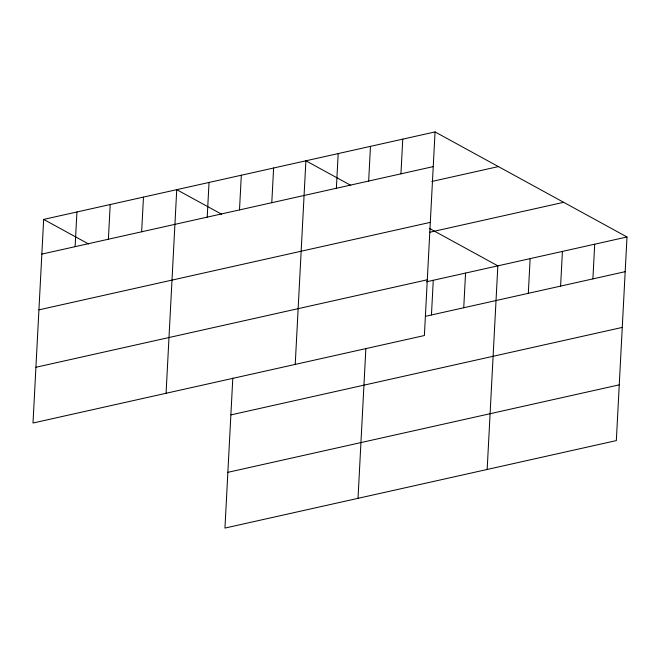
<?xml version="1.0" encoding="UTF-8"?>
<svg xmlns="http://www.w3.org/2000/svg" width="660" height="660" viewBox="0 0 660 660"><rect width="100%" height="100%" fill="white"/><g stroke="black" fill="none" stroke-linecap="round" stroke-linejoin="round"><path stroke-width="0.99" d="M43.667 219.409L33 423.019L424.38 335.536L435.055 131.926L43.667 219.409L88.539 243.969M75.116 246.667L76.939 211.975M108.388 239.225L110.204 204.534M141.652 231.792L143.476 197.101M166.072 393.277L176.74 189.667L221.611 214.22M207.215 217.14L209.03 182.449M239.498 209.921L241.321 175.23M232.807 378.064L224.945 528.074L616.333 440.591L627 236.981L435.055 131.926M271.788 202.702L273.611 168.011M295.226 364.402L305.893 160.792L350.765 185.353M336.369 188.273L338.184 153.582M368.659 181.054L370.474 146.363M358.017 498.333L365.879 348.323M400.942 173.836L402.765 139.144M431.45 314.977L433.265 280.286M463.741 307.758L465.556 273.067M487.171 469.458L497.846 265.848L429.281 228.327M528.313 293.32L530.137 258.629M560.604 286.11L562.419 251.419M592.894 278.891L594.709 244.2M41.852 254.1L433.232 166.617M431.863 181.467L498.399 166.592M38.932 309.845L430.312 222.362M429.611 232.279L563.656 202.315M35.92 367.274L427.3 279.79M426.418 281.812L627 236.981M425.576 316.288L625.185 271.673M230.876 414.901L622.264 327.418M227.865 472.329L619.253 384.846"/></g></svg>
